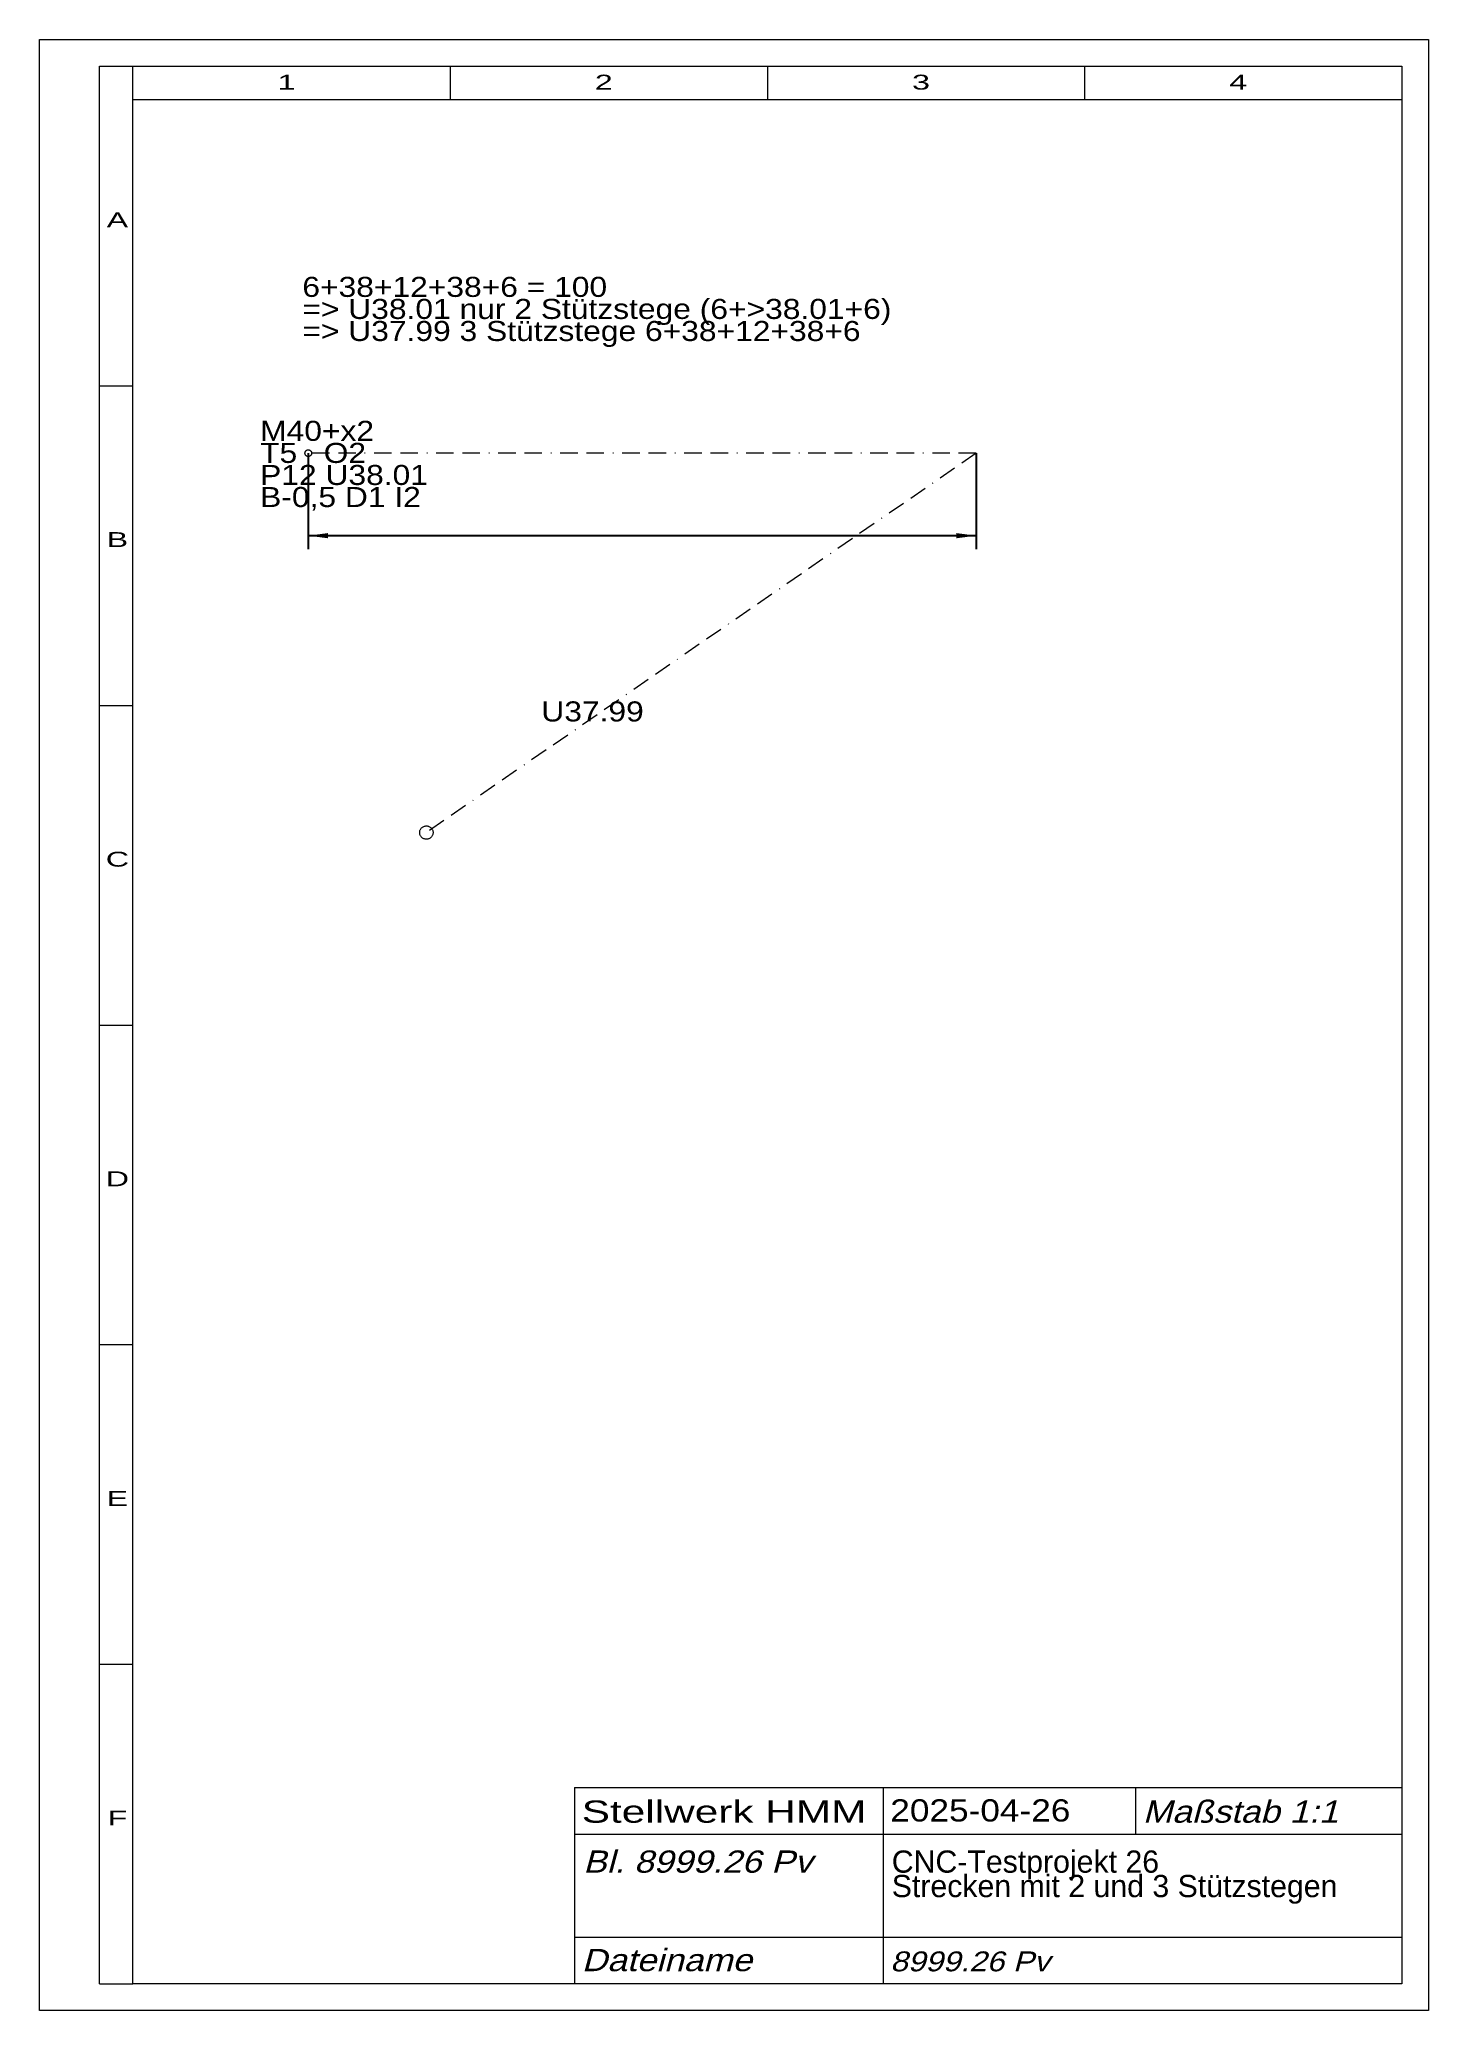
# Model space of a CAD drawing. Extents: x 1 to 209, y 1 to 296.
import ezdxf
from ezdxf.enums import TextEntityAlignment as Align

# ---------------------------------------------------------------- set-up
doc = ezdxf.new("R2010")
doc.units = 0
doc.header["$LTSCALE"] = 5.25
for name, pattern in [('BORDER', [1.75, 0.5, -0.25, 0.5, -0.25, 0, -0.25]), ('HIDDEN', [0.375, 0.25, -0.125]), ('PHANTOM', [2.5, 1.25, -0.25, 0.25, -0.25, 0.25, -0.25])]:
    doc.linetypes.add(name, pattern=pattern)
for name, color, linetype, lineweight in [('8999_26P', 30, 'CONTINUOUS', 13), ('BEMASSUNG', 7, 'CONTINUOUS', 25), ('BESCHRIFTUNG', 7, 'CONTINUOUS', 25), ('BESCHRIFTUNG0', 7, 'CONTINUOUS', 25), ('MASSGRENZEN', 172, 'CONTINUOUS', 25), ('MASSLINIEN', 172, 'CONTINUOUS', 25), ('MASSTEXTE', 212, 'CONTINUOUS', 25), ('STANDARD', 7, 'CONTINUOUS', 0)]:
    doc.layers.add(name, color=color, linetype=linetype, lineweight=lineweight)
doc.styles.add('Arial', font='arial.ttf')

# ---------------------------------------------------------------- blocks, each defined once
blk = doc.blocks.new('D548079360')
at = {"layer": 'MASSGRENZEN'}
for points in [[(41.26, 221.73), (44.23, 222.12), (44.23, 221.34)], [(141.26, 221.73), (138.28, 221.34), (138.28, 222.12)]]:
    blk.add_solid(points, dxfattribs=at)
at = {"layer": 'MASSLINIEN', "color": 172}
for p, q in [((41.26, 234.08), (41.26, 219.73)), ((141.26, 234.08), (141.26, 219.73)), ((141.26, 221.73), (41.26, 221.73))]:
    blk.add_line(p, q, dxfattribs=at)

msp = doc.modelspace()

# ---------------------------------------------------------------- linework, layer by layer
at = {"layer": '8999_26P', "linetype": 'BORDER'}
for q in [(41.26, 234.08), (58.94, 177.3)]:
    msp.add_line((141.26, 234.08), q, dxfattribs=at)
at = {"layer": '8999_26P', "linetype": 'PHANTOM'}
for centre, radius in [((41.26, 234.08), 0.5), ((58.94, 177.3), 1)]:
    msp.add_circle(centre, radius, dxfattribs=at)
at = {"layer": 'STANDARD'}
for p, q in [((1, 1), (1, 296)), ((1, 296), (209, 296)), ((209, 296), (209, 1)), ((10, 5), (10, 292)), ((10, 292), (15, 292)), ((15, 292), (205, 292)), ((15, 287), (15, 292)), ((62.5, 292), (62.5, 287)), ((110, 292), (110, 287)), ((157.5, 292), (157.5, 287)), ((205, 292), (205, 287)), ((15, 287), (205, 287)), ((15, 5), (15, 287)), ((205, 287), (205, 5)), ((10, 244.17), (15, 244.17)), ((10, 196.33), (15, 196.33)), ((205, 182.12), (205, 5.12)), ((10, 148.5), (15, 148.5)), ((10, 100.67), (15, 100.67)), ((10, 52.83), (15, 52.83)), ((10, 5), (15, 5)), ((205, 5), (15, 5)), ((209, 1), (1, 1))]:
    msp.add_line(p, q, dxfattribs=at)
at = {"layer": 'STANDARD', "lineweight": 0}
for p, q in [((81.11, 34.4), (205, 34.4)), ((81.11, 34.4), (81.11, 5)), ((127.31, 34.4), (127.31, 5)), ((165.11, 34.4), (165.11, 27.4)), ((81.11, 27.4), (205, 27.4)), ((81.11, 12), (205, 12))]:
    msp.add_line(p, q, dxfattribs=at)

# ---------------------------------------------------------------- block references
at = {"layer": 'BEMASSUNG'}
msp.add_blockref('D548079360', (0, 0), dxfattribs=at)

# ---------------------------------------------------------------- texts
at = {"layer": '8999_26P', "linetype": 'BORDER', "style": 'Arial', "width": 1.135092}
msp.add_text('U37.99', height=3, dxfattribs=at).set_placement((76.15, 193.93))
at = {"layer": '8999_26P', "linetype": 'HIDDEN', "insert": (34.05, 238.92), "char_height": 3, "attachment_point": 1, "line_spacing_factor": 0.66, "style": 'Arial'}
msp.add_mtext('\\W1.135098;M40+x2\\PT5   O2\\PP12 U38.01\\PB-0,5 D1 I2', dxfattribs=at)
at = {"layer": 'BESCHRIFTUNG', "linetype": 'BORDER', "insert": (40.37, 249.96), "char_height": 3, "attachment_point": 7, "line_spacing_factor": 0.66, "style": 'Arial'}
msp.add_mtext('\\W1.135152;6+38+12+38+6 = 100\\P=> U38.01 nur 2 Stützstege (6+>38.01+6)\\P=> U37.99 3 Stützstege 6+38+12+38+6\\P', dxfattribs=at)
msp.add_mtext('\\W1.135152;6+38+12+38+6 = 100\\P=> U38.01 nur 2 Stützstege (6+>38.01+6)\\P=> U37.99 3 Stützstege 6+38+12+38+6\\P', dxfattribs=at)
at = {"layer": 'BESCHRIFTUNG0', "style": 'Arial', "width": 1.365378}
msp.add_text('Stellwerk HMM', height=3.325, dxfattribs=at).set_placement((82.2, 32.44), align=Align.TOP_LEFT)
at = {"layer": 'BESCHRIFTUNG0', "style": 'Arial', "oblique": 15}
for s, height, width, p in [('Maßstab 1:1', 3.325, 1.134935, (166.2, 32.44)), ('Bl. 8999.26 Pv', 3.325, 1.134931, (82.42, 24.96)), ('Dateiname', 3.325, 1.135074, (82.2, 10.22)), ('8999.26 Pv', 2.975, 1.134911, (128.4, 9.85))]:
    msp.add_text(s, height=height, dxfattribs=dict(at, width=width)).set_placement(p, align=Align.TOP_LEFT)
at = {"layer": 'BESCHRIFTUNG0', "char_height": 3.325, "attachment_point": 1, "line_spacing_factor": 0.66, "style": 'Arial'}
for s, insert in [('\\W1.135137;2025-04-26\\P', (128.4, 32.62)), ('\\W0.975328;CNC-Testprojekt 26\\PStrecken mit 2 und 3 Stützstegen', (128.62, 24.96))]:
    msp.add_mtext(s, dxfattribs=dict(at, insert=insert))
at = {"layer": 'STANDARD', "style": 'Arial'}
for s, width, p in [('1', 1.547923, (38, 290.72)), ('2', 1.547922, (85.5, 290.72)), ('3', 1.547923, (133, 290.72)), ('4', 1.547923, (180.5, 290.72)), ('A', 1.547987, (12.68, 270.1)), ('B', 1.547987, (12.68, 222.26)), ('C', 1.548103, (12.68, 174.43)), ('D', 1.548104, (12.68, 126.6)), ('E', 1.547987, (12.68, 78.76)), ('F', 1.547769, (12.68, 30.93))]:
    msp.add_text(s, height=2.23, dxfattribs=dict(at, width=width)).set_placement(p, align=Align.TOP_CENTER)

doc.saveas('drawing.dxf')
